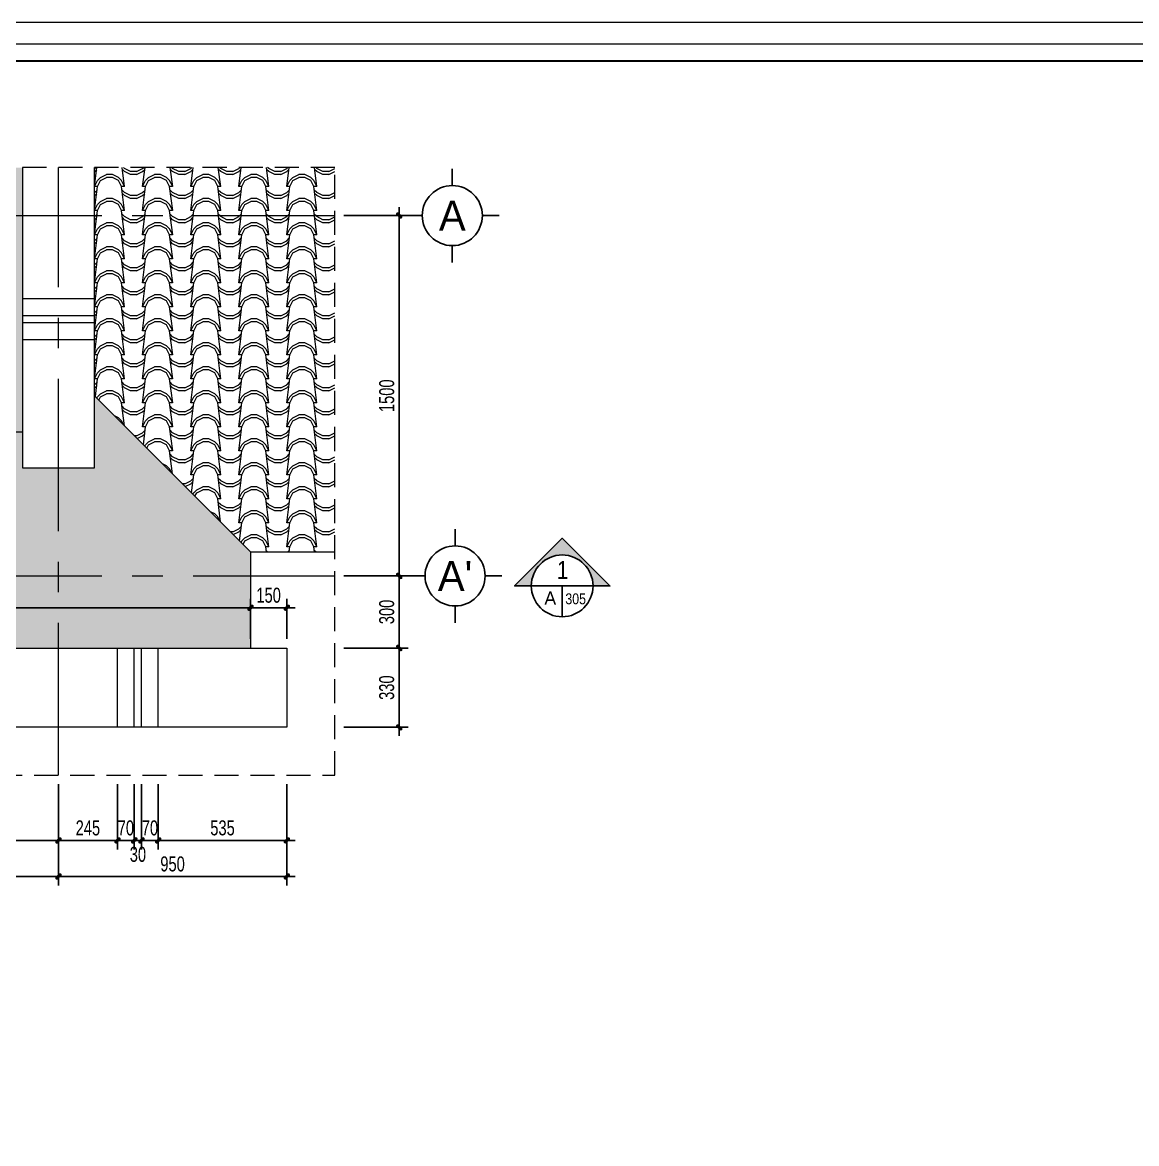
# Model space of a CAD drawing. Header units: inches. Extents: x 88947 to 296847, y 35049 to 161062.
# Drawn here: x 245313 to 249952, y 135393 to 140060 of the extents above; entities that cross this region are included whole.
import ezdxf
from ezdxf.enums import TextEntityAlignment as Align
from ezdxf.xclip import XClip

# ---------------------------------------------------------------- set-up
doc = ezdxf.new("R2010")
doc.units = ezdxf.units.IN
doc.header["$MEASUREMENT"] = 0
doc.header["$XCLIPFRAME"] = 0
doc.header["$PDMODE"] = 1
for name, pattern in [('ACAD_ISO03W100', [30, 12, -18]), ('CENTER', [50.8, 31.75, -6.35, 6.35, -6.35]), ('DASHED', [0.75, 0.5, -0.25])]:
    doc.linetypes.add(name, pattern=pattern)
for name, color, linetype, lineweight in [('A-Dims', 145, 'Continuous', 25), ('A-Text', 30, 'Continuous', 9), ('A-Wall', 2, 'Continuous', 35), ('DIM', 7, 'Continuous', 25), ('GHICHU', 40, 'Continuous', 18), ('HACTH', 8, 'Continuous', 5), ('KHUNG 2', 144, 'Continuous', 18), ('KY HIEU', 4, 'Continuous', 25), ('NETMANH', 192, 'Continuous', 18), ('THAY', 3, 'Continuous', 18), ('TRUC', 252, 'ACAD_ISO03W100', 13)]:
    doc.layers.add(name, color=color, linetype=linetype, lineweight=lineweight)
doc.layers.add('text', color=2, linetype='Continuous')
doc.styles.add('AVO-B', font='VAVOB.TTF')
doc.styles.add('DDCo-B-Helve-condense', font='VHELVCB.TTF')
doc.styles.add('FRANKO', font='VFRANKO.TTF')
doc.styles.add('VHELVEN', font='VHELVEN.TTF')
doc.styles.add('VNI-HELVE-CONDENSE', font='VNARIAL.TTF', dxfattribs={"width": 0.7})
doc.dimstyles.new('TAS-50', dxfattribs={"dimscale": 25, "dimtxt": 2.5, "dimasz": 0.7, "dimexe": 1.5, "dimexo": 1.5, "dimgap": 0.8, "dimtad": 1, "dimdec": 0, "dimzin": 3, "dimdsep": 46, "dimtxsty": 'VNI-HELVE-CONDENSE', "dimblk": 'TICK', "dimcen": 2.5, "dimclrt": 71, "dimazin": 2, "dimtfac": 0.75, "dimtdec": 0, "dimtix": 1, "dimtmove": 2, "dimatfit": 2, "dimldrblk": 'TICK123', "dimfxl": 1.5, "dimtolj": 1, "dimtzin": 0, "dimarcsym": 0})

# ---------------------------------------------------------------- blocks, each defined once
blk = doc.blocks.new('A$C20782791')
at = {"layer": 'THAY'}
for points in [[(534.5, -330), (534.5, 0)], [(604.6, -330), (604.6, 0)], [(634.7, -330), (634.7, 0)], [(704.7, -330), (704.7, 0)]]:
    blk.add_lwpolyline(points, dxfattribs=at)
blk = doc.blocks.new('khung ten')
at = {"layer": 'A-Wall', "ltscale": 0.7}
blk.add_lwpolyline([(267204, -219099), (305804, -219099), (305804, -190799), (267204, -190799)], close=True, dxfattribs=at)
at = {"layer": 'KHUNG 2', "ltscale": 0.7}
blk.add_lwpolyline([(267004, -219299), (306004, -219299), (306004, -190599), (267004, -190599)], close=True, dxfattribs=at)
at = {"layer": 'NETMANH', "ltscale": 0.7}
blk.add_lwpolyline([(265004, -220042), (307004, -220042), (307004, -190342), (265004, -190342)], close=True, dxfattribs=at)
blk = doc.blocks.new('TICK')
at = {"layer": 'A-Dims', "color": 1}
for p, q in [((-2, 0), (2, 0)), ((0, 1.5), (0, -1.5))]:
    blk.add_line(p, q, dxfattribs=at)
at = {"layer": 'A-Dims', "color": 1, "const_width": 0.788}
blk.add_lwpolyline([(-0.33, -0.35), (0.38, 0.38)], dxfattribs=at)
at = {"layer": 'A-Dims', "color": 1, "const_width": 0.394}
for points in [[(0.24, 0.52, -0.414214), (0.52, 0.52, -1)], [(0.52, 0.52, -0.414214), (0.52, 0.24, -1)], [(-0.47, -0.21, 0.414214), (-0.47, -0.49, 1)], [(-0.47, -0.49, 0.414214), (-0.19, -0.49, 1)]]:
    blk.add_lwpolyline(points, format="xyb", dxfattribs=at)
blk = doc.blocks.new('*D2900')
at = {"layer": 'Defpoints', "color": 0}
for p in [(246263.1, 137623.3), (242763.1, 137455.8), (246263.1, 137455.8)]:
    blk.add_point(p, dxfattribs=at)
at = {"layer": 'DIM', "color": 0, "lineweight": -2}
for p, q in [((242763.1, 137493.3), (242763.1, 137660.8)), ((246263.1, 137493.3), (246263.1, 137660.8)), ((242780.6, 137623.3), (246245.6, 137623.3))]:
    blk.add_line(p, q, dxfattribs=at)
at = {"layer": 'DIM', "color": 0, "lineweight": -2, "xscale": 17.5, "yscale": 17.5, "zscale": 17.5, "rotation": 180}
blk.add_blockref('TICK', (242763.1, 137623.3), dxfattribs=at)
at = {"layer": 'DIM', "color": 0, "lineweight": -2, "xscale": 17.5, "yscale": 17.5, "zscale": 17.5}
blk.add_blockref('TICK', (246263.1, 137623.3), dxfattribs=at)
at = {"layer": 'DIM', "color": 71, "insert": (244513.1, 137675.2), "char_height": 62.5, "attachment_point": 5, "style": 'VNI-HELVE-CONDENSE'}
blk.add_mtext('\\A1;3500', dxfattribs=at)
blk = doc.blocks.new('TICK123')
at = {"layer": 'A-Dims', "color": 1}
blk.add_lwpolyline([(0.05, 0, 0, 0.84, 0), (-2.11, 0, 8.4, 8.4, 0)], format="xyseb", dxfattribs=at)
blk = doc.blocks.new('*D2901')
at = {"layer": 'Defpoints', "color": 0}
for p in [(246413.6, 137623.3), (246263.1, 137455.8), (246413.6, 137455.8)]:
    blk.add_point(p, dxfattribs=at)
at = {"layer": 'DIM', "color": 0, "lineweight": -2}
for p, q in [((246263.1, 137493.3), (246263.1, 137660.8)), ((246413.6, 137493.3), (246413.6, 137660.8)), ((246280.6, 137623.3), (246396.1, 137623.3))]:
    blk.add_line(p, q, dxfattribs=at)
at = {"layer": 'DIM', "color": 0, "lineweight": -2, "xscale": 17.5, "yscale": 17.5, "zscale": 17.5, "rotation": 180}
blk.add_blockref('TICK', (246263.1, 137623.3), dxfattribs=at)
at = {"layer": 'DIM', "color": 0, "lineweight": -2, "xscale": 17.5, "yscale": 17.5, "zscale": 17.5}
blk.add_blockref('TICK', (246413.6, 137623.3), dxfattribs=at)
at = {"layer": 'DIM', "color": 71, "insert": (246338.3, 137675.2), "char_height": 62.5, "attachment_point": 5, "style": 'VNI-HELVE-CONDENSE'}
blk.add_mtext('\\A1;150', dxfattribs=at)
blk = doc.blocks.new('*D2684')
at = {"layer": 'Defpoints', "color": 0}
for p in [(245708.9, 136925.8), (245778.9, 136925.8), (245778.9, 136654.8)]:
    blk.add_point(p, dxfattribs=at)
at = {"layer": 'DIM', "color": 0, "lineweight": -2}
for p, q in [((245708.9, 136888.3), (245708.9, 136617.3)), ((245778.9, 136888.3), (245778.9, 136617.3)), ((245691.4, 136654.8), (245673.9, 136654.8)), ((245708.9, 136654.8), (245778.9, 136654.8)), ((245796.4, 136654.8), (245813.9, 136654.8))]:
    blk.add_line(p, q, dxfattribs=at)
at = {"layer": 'DIM', "color": 0, "lineweight": -2, "xscale": 17.5, "yscale": 17.5, "zscale": 17.5}
blk.add_blockref('TICK', (245708.9, 136654.8), dxfattribs=at)
at = {"layer": 'DIM', "color": 0, "lineweight": -2, "xscale": 17.5, "yscale": 17.5, "zscale": 17.5, "rotation": 180}
blk.add_blockref('TICK', (245778.9, 136654.8), dxfattribs=at)
at = {"layer": 'DIM', "color": 71, "insert": (245743.9, 136706.6), "char_height": 62.5, "attachment_point": 5, "style": 'VNI-HELVE-CONDENSE'}
blk.add_mtext('\\A1;70', dxfattribs=at)
blk = doc.blocks.new('*D2685')
at = {"layer": 'Defpoints', "color": 0}
for p in [(245809, 136925.8), (245879, 136925.8), (245879, 136654.8)]:
    blk.add_point(p, dxfattribs=at)
at = {"layer": 'DIM', "color": 0, "lineweight": -2}
for p, q in [((245809, 136888.3), (245809, 136617.3)), ((245879, 136888.3), (245879, 136617.3)), ((245791.5, 136654.8), (245774, 136654.8)), ((245809, 136654.8), (245879, 136654.8)), ((245896.5, 136654.8), (245914, 136654.8))]:
    blk.add_line(p, q, dxfattribs=at)
at = {"layer": 'DIM', "color": 0, "lineweight": -2, "xscale": 17.5, "yscale": 17.5, "zscale": 17.5}
blk.add_blockref('TICK', (245809, 136654.8), dxfattribs=at)
at = {"layer": 'DIM', "color": 0, "lineweight": -2, "xscale": 17.5, "yscale": 17.5, "zscale": 17.5, "rotation": 180}
blk.add_blockref('TICK', (245879, 136654.8), dxfattribs=at)
at = {"layer": 'DIM', "color": 71, "insert": (245844, 136706.6), "char_height": 62.5, "attachment_point": 5, "style": 'VNI-HELVE-CONDENSE'}
blk.add_mtext('\\A1;70', dxfattribs=at)
blk = doc.blocks.new('*D2686')
at = {"layer": 'Defpoints', "color": 0}
for p in [(245879, 136925.8), (246413.6, 136925.8), (246413.6, 136654.8)]:
    blk.add_point(p, dxfattribs=at)
at = {"layer": 'DIM', "color": 0, "lineweight": -2}
for p, q in [((245879, 136888.3), (245879, 136617.3)), ((246413.6, 136888.3), (246413.6, 136617.3)), ((245896.5, 136654.8), (246396.1, 136654.8))]:
    blk.add_line(p, q, dxfattribs=at)
at = {"layer": 'DIM', "color": 0, "lineweight": -2, "xscale": 17.5, "yscale": 17.5, "zscale": 17.5, "rotation": 180}
blk.add_blockref('TICK', (245879, 136654.8), dxfattribs=at)
at = {"layer": 'DIM', "color": 0, "lineweight": -2, "xscale": 17.5, "yscale": 17.5, "zscale": 17.5}
blk.add_blockref('TICK', (246413.6, 136654.8), dxfattribs=at)
at = {"layer": 'DIM', "color": 71, "insert": (246146.3, 136706.7), "char_height": 62.5, "attachment_point": 5, "style": 'VNI-HELVE-CONDENSE'}
blk.add_mtext('\\A1;535', dxfattribs=at)
blk = doc.blocks.new('*D2689')
at = {"layer": 'Defpoints', "color": 0}
for p in [(244063.1, 136925.8), (245463.1, 136925.8), (244063.1, 136654.8)]:
    blk.add_point(p, dxfattribs=at)
at = {"layer": 'DIM', "color": 0, "lineweight": -2}
for p, q in [((244063.1, 136888.3), (244063.1, 136617.3)), ((245463.1, 136888.3), (245463.1, 136617.3)), ((245445.6, 136654.8), (244080.6, 136654.8))]:
    blk.add_line(p, q, dxfattribs=at)
at = {"layer": 'DIM', "color": 0, "lineweight": -2, "xscale": 17.5, "yscale": 17.5, "zscale": 17.5, "rotation": 180}
blk.add_blockref('TICK', (244063.1, 136654.8), dxfattribs=at)
at = {"layer": 'DIM', "color": 0, "lineweight": -2, "xscale": 17.5, "yscale": 17.5, "zscale": 17.5}
blk.add_blockref('TICK', (245463.1, 136654.8), dxfattribs=at)
at = {"layer": 'DIM', "color": 71, "insert": (244763.1, 136706.6), "char_height": 62.5, "attachment_point": 5, "style": 'VNI-HELVE-CONDENSE'}
blk.add_mtext('\\A1;1400', dxfattribs=at)
blk = doc.blocks.new('*D2690')
at = {"layer": 'Defpoints', "color": 0}
for p in [(245463.1, 136925.8), (245708.4, 136925.8), (245708.4, 136654.8)]:
    blk.add_point(p, dxfattribs=at)
at = {"layer": 'DIM', "color": 0, "lineweight": -2}
for p, q in [((245463.1, 136888.3), (245463.1, 136617.3)), ((245708.4, 136888.3), (245708.4, 136617.3)), ((245480.6, 136654.8), (245690.9, 136654.8))]:
    blk.add_line(p, q, dxfattribs=at)
at = {"layer": 'DIM', "color": 0, "lineweight": -2, "xscale": 17.5, "yscale": 17.5, "zscale": 17.5, "rotation": 180}
blk.add_blockref('TICK', (245463.1, 136654.8), dxfattribs=at)
at = {"layer": 'DIM', "color": 0, "lineweight": -2, "xscale": 17.5, "yscale": 17.5, "zscale": 17.5}
blk.add_blockref('TICK', (245708.4, 136654.8), dxfattribs=at)
at = {"layer": 'DIM', "color": 71, "insert": (245585.7, 136706.6), "char_height": 62.5, "attachment_point": 5, "style": 'VNI-HELVE-CONDENSE'}
blk.add_mtext('\\A1;245', dxfattribs=at)
blk = doc.blocks.new('*D2691')
at = {"layer": 'Defpoints', "color": 0}
for p in [(245708.9, 136925.8), (245778.9, 136925.8), (245778.9, 136654.8)]:
    blk.add_point(p, dxfattribs=at)
at = {"layer": 'DIM', "color": 0, "lineweight": -2}
for p, q in [((245708.9, 136888.3), (245708.9, 136617.3)), ((245778.9, 136888.3), (245778.9, 136617.3)), ((245691.4, 136654.8), (245673.9, 136654.8)), ((245708.9, 136654.8), (245778.9, 136654.8)), ((245796.4, 136654.8), (245813.9, 136654.8))]:
    blk.add_line(p, q, dxfattribs=at)
at = {"layer": 'DIM', "color": 0, "lineweight": -2, "xscale": 17.5, "yscale": 17.5, "zscale": 17.5}
blk.add_blockref('TICK', (245708.9, 136654.8), dxfattribs=at)
at = {"layer": 'DIM', "color": 0, "lineweight": -2, "xscale": 17.5, "yscale": 17.5, "zscale": 17.5, "rotation": 180}
blk.add_blockref('TICK', (245778.9, 136654.8), dxfattribs=at)
at = {"layer": 'DIM', "color": 71, "insert": (245743.9, 136706.6), "char_height": 62.5, "attachment_point": 5, "style": 'VNI-HELVE-CONDENSE'}
blk.add_mtext('\\A1;70', dxfattribs=at)
blk = doc.blocks.new('*D2692')
at = {"layer": 'Defpoints', "color": 0}
for p in [(245778.9, 136925.8), (245809, 136925.8), (245809, 136654.8)]:
    blk.add_point(p, dxfattribs=at)
at = {"layer": 'DIM', "color": 0, "lineweight": -2}
for p, q in [((245778.9, 136888.3), (245778.9, 136617.3)), ((245809, 136888.3), (245809, 136617.3)), ((245761.4, 136654.8), (245743.9, 136654.8)), ((245778.9, 136654.8), (245809, 136654.8)), ((245826.5, 136654.8), (245844, 136654.8))]:
    blk.add_line(p, q, dxfattribs=at)
at = {"layer": 'DIM', "color": 0, "lineweight": -2, "xscale": 17.5, "yscale": 17.5, "zscale": 17.5}
blk.add_blockref('TICK', (245778.9, 136654.8), dxfattribs=at)
at = {"layer": 'DIM', "color": 0, "lineweight": -2, "xscale": 17.5, "yscale": 17.5, "zscale": 17.5, "rotation": 180}
blk.add_blockref('TICK', (245809, 136654.8), dxfattribs=at)
at = {"layer": 'DIM', "color": 71, "insert": (245794, 136596.5), "char_height": 62.5, "attachment_point": 5, "style": 'VNI-HELVE-CONDENSE'}
blk.add_mtext('\\A1;30', dxfattribs=at)
blk = doc.blocks.new('*D2693')
at = {"layer": 'Defpoints', "color": 0}
for p in [(245809, 136925.8), (245879, 136925.8), (245879, 136654.8)]:
    blk.add_point(p, dxfattribs=at)
at = {"layer": 'DIM', "color": 0, "lineweight": -2}
for p, q in [((245809, 136888.3), (245809, 136617.3)), ((245879, 136888.3), (245879, 136617.3)), ((245791.5, 136654.8), (245774, 136654.8)), ((245809, 136654.8), (245879, 136654.8)), ((245896.5, 136654.8), (245914, 136654.8))]:
    blk.add_line(p, q, dxfattribs=at)
at = {"layer": 'DIM', "color": 0, "lineweight": -2, "xscale": 17.5, "yscale": 17.5, "zscale": 17.5}
blk.add_blockref('TICK', (245809, 136654.8), dxfattribs=at)
at = {"layer": 'DIM', "color": 0, "lineweight": -2, "xscale": 17.5, "yscale": 17.5, "zscale": 17.5, "rotation": 180}
blk.add_blockref('TICK', (245879, 136654.8), dxfattribs=at)
at = {"layer": 'DIM', "color": 71, "insert": (245844, 136706.6), "char_height": 62.5, "attachment_point": 5, "style": 'VNI-HELVE-CONDENSE'}
blk.add_mtext('\\A1;70', dxfattribs=at)
blk = doc.blocks.new('*D2694')
at = {"layer": 'Defpoints', "color": 0}
for p in [(245879, 136925.8), (246413.6, 136925.8), (246413.6, 136654.8)]:
    blk.add_point(p, dxfattribs=at)
at = {"layer": 'DIM', "color": 0, "lineweight": -2}
for p, q in [((245879, 136888.3), (245879, 136617.3)), ((246413.6, 136888.3), (246413.6, 136617.3)), ((245896.5, 136654.8), (246396.1, 136654.8))]:
    blk.add_line(p, q, dxfattribs=at)
at = {"layer": 'DIM', "color": 0, "lineweight": -2, "xscale": 17.5, "yscale": 17.5, "zscale": 17.5, "rotation": 180}
blk.add_blockref('TICK', (245879, 136654.8), dxfattribs=at)
at = {"layer": 'DIM', "color": 0, "lineweight": -2, "xscale": 17.5, "yscale": 17.5, "zscale": 17.5}
blk.add_blockref('TICK', (246413.6, 136654.8), dxfattribs=at)
at = {"layer": 'DIM', "color": 71, "insert": (246146.3, 136706.7), "char_height": 62.5, "attachment_point": 5, "style": 'VNI-HELVE-CONDENSE'}
blk.add_mtext('\\A1;535', dxfattribs=at)
blk = doc.blocks.new('*D2695')
at = {"layer": 'Defpoints', "color": 0}
for p in [(244063.1, 136925.8), (245463.1, 136925.8), (244063.1, 136504.8)]:
    blk.add_point(p, dxfattribs=at)
at = {"layer": 'DIM', "color": 0, "lineweight": -2}
for p, q in [((244063.1, 136888.3), (244063.1, 136467.3)), ((245463.1, 136888.3), (245463.1, 136467.3)), ((245445.6, 136504.8), (244080.6, 136504.8))]:
    blk.add_line(p, q, dxfattribs=at)
at = {"layer": 'DIM', "color": 0, "lineweight": -2, "xscale": 17.5, "yscale": 17.5, "zscale": 17.5, "rotation": 180}
blk.add_blockref('TICK', (244063.1, 136504.8), dxfattribs=at)
at = {"layer": 'DIM', "color": 0, "lineweight": -2, "xscale": 17.5, "yscale": 17.5, "zscale": 17.5}
blk.add_blockref('TICK', (245463.1, 136504.8), dxfattribs=at)
at = {"layer": 'DIM', "color": 71, "insert": (244763.1, 136556.6), "char_height": 62.5, "attachment_point": 5, "style": 'VNI-HELVE-CONDENSE'}
blk.add_mtext('\\A1;1400', dxfattribs=at)
blk = doc.blocks.new('*D2696')
at = {"layer": 'Defpoints', "color": 0}
for p in [(245463.1, 136925.8), (246413.6, 136925.8), (246413.6, 136504.8)]:
    blk.add_point(p, dxfattribs=at)
at = {"layer": 'DIM', "color": 0, "lineweight": -2}
for p, q in [((245463.1, 136888.3), (245463.1, 136467.3)), ((246413.6, 136888.3), (246413.6, 136467.3)), ((245480.6, 136504.8), (246396.1, 136504.8))]:
    blk.add_line(p, q, dxfattribs=at)
at = {"layer": 'DIM', "color": 0, "lineweight": -2, "xscale": 17.5, "yscale": 17.5, "zscale": 17.5, "rotation": 180}
blk.add_blockref('TICK', (245463.1, 136504.8), dxfattribs=at)
at = {"layer": 'DIM', "color": 0, "lineweight": -2, "xscale": 17.5, "yscale": 17.5, "zscale": 17.5}
blk.add_blockref('TICK', (246413.6, 136504.8), dxfattribs=at)
at = {"layer": 'DIM', "color": 71, "insert": (245938.3, 136556.6), "char_height": 62.5, "attachment_point": 5, "style": 'VNI-HELVE-CONDENSE'}
blk.add_mtext('\\A1;950', dxfattribs=at)
blk = doc.blocks.new('TRUCCOT')
for p, q in [((0, -140), (0, 0)), ((-250, -390), (-390, -390)), ((250, -390), (390, -390)), ((0, -640), (0, -780))]:
    blk.add_line(p, q)
blk.add_circle((0, -390), 250)
at = {"layer": 'GHICHU', "style": 'VHELVEN'}
blk.add_attdef('TRUC', text='', height=280, dxfattribs=at).set_placement((0, -390), align=Align.MIDDLE_CENTER)
blk = doc.blocks.new('*D2721')
at = {"layer": 'Defpoints', "color": 0}
for p in [(246613.6, 137455.8), (246882.1, 137455.8), (246613.6, 137125.8)]:
    blk.add_point(p, dxfattribs=at)
at = {"layer": 'DIM', "color": 0, "lineweight": -2}
for p, q in [((246651.1, 137455.8), (246919.6, 137455.8)), ((246882.1, 137143.3), (246882.1, 137438.3)), ((246651.1, 137125.8), (246919.6, 137125.8))]:
    blk.add_line(p, q, dxfattribs=at)
at = {"layer": 'DIM', "color": 0, "lineweight": -2, "xscale": 17.5, "yscale": 17.5, "zscale": 17.5}
for p, rotation in [((246882.1, 137455.8), 90), ((246882.1, 137125.8), 270)]:
    blk.add_blockref('TICK', p, dxfattribs=dict(at, rotation=rotation))
at = {"layer": 'DIM', "color": 71, "insert": (246830.1, 137290.8), "char_height": 62.5, "attachment_point": 5, "rotation": 90, "style": 'VNI-HELVE-CONDENSE'}
blk.add_mtext('\\A1;330', dxfattribs=at)
blk = doc.blocks.new('*D2722')
at = {"layer": 'Defpoints', "color": 0}
for p in [(246613.6, 137755.8), (246882.1, 137755.8), (246613.6, 137455.8)]:
    blk.add_point(p, dxfattribs=at)
at = {"layer": 'DIM', "color": 0, "lineweight": -2}
for p, q in [((246651.1, 137755.8), (246919.6, 137755.8)), ((246882.1, 137473.3), (246882.1, 137738.3)), ((246651.1, 137455.8), (246919.6, 137455.8))]:
    blk.add_line(p, q, dxfattribs=at)
at = {"layer": 'DIM', "color": 0, "lineweight": -2, "xscale": 17.5, "yscale": 17.5, "zscale": 17.5}
for p, rotation in [((246882.1, 137755.8), 90), ((246882.1, 137455.8), 270)]:
    blk.add_blockref('TICK', p, dxfattribs=dict(at, rotation=rotation))
at = {"layer": 'DIM', "color": 71, "insert": (246830.1, 137605.8), "char_height": 62.5, "attachment_point": 5, "rotation": 90, "style": 'VNI-HELVE-CONDENSE'}
blk.add_mtext('\\A1;300', dxfattribs=at)
blk = doc.blocks.new('*D2723')
at = {"layer": 'Defpoints', "color": 0}
for p in [(246613.6, 139255.8), (246882.1, 139255.8), (246613.6, 137755.8)]:
    blk.add_point(p, dxfattribs=at)
at = {"layer": 'DIM', "color": 0, "lineweight": -2}
for p, q in [((246651.1, 139255.8), (246919.6, 139255.8)), ((246882.1, 137773.3), (246882.1, 139238.3)), ((246651.1, 137755.8), (246919.6, 137755.8))]:
    blk.add_line(p, q, dxfattribs=at)
at = {"layer": 'DIM', "color": 0, "lineweight": -2, "xscale": 17.5, "yscale": 17.5, "zscale": 17.5}
for p, rotation in [((246882.1, 139255.8), 90), ((246882.1, 137755.8), 270)]:
    blk.add_blockref('TICK', p, dxfattribs=dict(at, rotation=rotation))
at = {"layer": 'DIM', "color": 71, "insert": (246830.2, 138505.8), "char_height": 62.5, "attachment_point": 5, "rotation": 90, "style": 'VNI-HELVE-CONDENSE'}
blk.add_mtext('\\A1;1500', dxfattribs=at)

msp = doc.modelspace()

# ---------------------------------------------------------------- hatches: boundary and pattern name
at = {"layer": 'HACTH'}
h = msp.add_hatch(dxfattribs=at)
h.set_pattern_fill('TILE_02', color=256, scale=100, style=0, pattern_type=2)
h.set_pattern_definition([(0, (236987.56, 228699.74), (200, 100), [25, -175]), (0, (236987.56, 228712.24), (200, 100), [25, -75]), (0, (237087.56, 228724.74), (200, 100), [25, -175]), (0, (236937.56, 228662.24), (200, 100), [12.5, -100, 12.5, -75]), (45, (236950.06, 228687.24), (0, 100.00003), [17.6777, -265.165]), (45, (236937.56, 228724.74), (0, 100.00003), [12.63, -270.2127]), (45, (236937.56, 228737.24), (0, 100.00003), [15.15, -267.6927]), (135, (237062.56, 228737.24), (0, 100.00003), [15.15, -267.6927]), (135, (237062.56, 228724.74), (0, 100.00003), [12.63, -270.2127]), (135, (237050.06, 228687.24), (0, 100.00003), [17.6777, -265.165]), (26.56505, (236962.56, 228687.24), (4.5e-05, 100), [27.9509, -195.6559]), (26.56505, (236962.56, 228699.74), (4.5e-05, 100), [27.9509, -195.6559]), (26.56505, (236912.56, 228712.24), (4.5e-05, 100), [27.9509, -195.6559]), (26.56505, (236912.56, 228724.74), (4.5e-05, 100), [27.9509, -195.6559]), (63.43495, (236937.562, 228662.24), (-4.5e-05, 100), [27.9509, -419.2627]), (63.43495, (236950.062, 228662.24), (-4.5e-05, 100), [27.9509, -419.2627]), (116.56505, (237050.062, 228662.24), (4.5e-05, 100), [27.9509, -419.2627]), (116.56505, (237062.562, 228662.24), (4.5e-05, 100), [27.9509, -419.2627]), (153.43495, (237037.56, 228687.24), (-4.5e-05, 100), [27.9509, -195.6559]), (153.43495, (237037.56, 228699.74), (-4.5e-05, 100), [27.9509, -195.6559]), (153.43495, (237087.56, 228712.24), (-4.5e-05, 100), [27.9509, -195.6559]), (153.43495, (237087.56, 228724.74), (-4.5e-05, 100), [27.9509, -195.6559]), (82.874984, (236937.562, 228662.241), (-2.54e-05, 100.0000155), [100.7782, -1511.6733]), (97.125016, (237062.562, 228662.241), (2.54e-05, 100.0000155), [100.7782, -1511.6733])])
h.paths.add_polyline_path([(240213.1, 138355.8), (241563.1, 138355.8), (241563.1, 139255.8), (240213.1, 139255.8)])
h.paths.add_polyline_path([(243963.1, 138355.8), (245313.1, 138355.8), (245313.1, 139255.8), (243963.1, 139255.8)])
h.paths.add_polyline_path([(241563.1, 138355.8), (241957.1, 138355.8), (242763.1, 139161.8), (243569.1, 138355.8), (243963.1, 138355.8), (243963.1, 139255.8), (241563.1, 139255.8)])
h.paths.add_polyline_path([(245313.1, 139455.8), (243963.1, 139455.8), (243963.1, 139255.8), (245313.1, 139255.8)])
h.paths.add_polyline_path([(243963.1, 139455.8), (241563.1, 139455.8), (241563.1, 139255.8), (243963.1, 139255.8)])
h.paths.add_polyline_path([(241563.1, 139455.8), (240213.1, 139455.8), (240213.1, 139255.8), (241563.1, 139255.8)])
h = msp.add_hatch(dxfattribs=at)
h.set_pattern_fill('TILE_02', color=256, scale=100, style=0, pattern_type=2)
h.set_pattern_definition([(180, (248488.62, 138313.76), (-200, 100), [25, -175]), (180, (248488.62, 138326.26), (-200, 100), [25, -75]), (180, (248388.62, 138338.76), (-200, 100), [25, -175]), (180, (248538.62, 138276.26), (-200, 100), [12.5, -100, 12.5, -75]), (135, (248526.12, 138301.26), (0, 100), [17.6777, -265.165]), (135, (248538.62, 138338.76), (0, 100), [12.63, -270.2127]), (135, (248538.62, 138351.26), (0, 100), [15.15, -267.6927]), (45, (248413.62, 138351.26), (0, 100), [15.15, -267.693]), (45, (248413.62, 138338.76), (0, 100), [12.63, -270.213]), (45, (248426.12, 138301.26), (0, 100), [17.678, -265.165]), (153.435, (248513.62, 138301.26), (-5e-05, 100), [27.951, -195.656]), (153.435, (248513.62, 138313.76), (-5e-05, 100), [27.951, -195.656]), (153.435, (248563.62, 138326.26), (-5e-05, 100), [27.951, -195.656]), (153.435, (248563.62, 138338.76), (-5e-05, 100), [27.951, -195.656]), (116.565, (248538.62, 138276.263), (5e-05, 100), [27.951, -419.2627]), (116.565, (248526.12, 138276.263), (5e-05, 100), [27.951, -419.2627]), (63.435, (248426.12, 138276.263), (-5e-05, 100), [27.951, -419.2627]), (63.435, (248413.62, 138276.263), (-5e-05, 100), [27.951, -419.2627]), (26.565, (248438.62, 138301.26), (5e-05, 100), [27.951, -195.656]), (26.565, (248438.62, 138313.76), (5e-05, 100), [27.951, -195.656]), (26.565, (248388.62, 138326.26), (5e-05, 100), [27.951, -195.656]), (26.565, (248388.62, 138338.76), (5e-05, 100), [27.951, -195.656]), (97.125, (248538.621, 138276.263), (2.5e-05, 100.000016), [100.778, -1511.6733]), (82.875, (248413.621, 138276.263), (-2.5e-05, 100.000016), [100.778, -1511.6733])])
h.paths.add_polyline_path([(246613.6, 137855.8), (246613.6, 139255.8), (245613.1, 139255.8), (245613.1, 138505.9), (246263.1, 137855.8)])
h.paths.add_polyline_path([(246613.6, 139455.8), (245613.1, 139455.8), (245613.1, 139255.8), (246613.6, 139255.8)])
h = msp.add_hatch(dxfattribs=at)
h.set_pattern_fill('TILE_02', color=256, scale=100, angle=90, style=0, pattern_type=2)
h.set_pattern_definition([(90, (238805.15, 137630.31), (-100, 200), [25, -175]), (90, (238792.65, 137630.31), (-100, 200), [25, -75]), (90, (238780.15, 137730.31), (-100, 200), [25, -175]), (90, (238842.65, 137580.31), (-100, 200), [12.5, -100, 12.5, -75]), (135, (238817.65, 137592.81), (-100, 6e-15), [17.6777, -265.165]), (135, (238780.15, 137580.31), (-100, 6e-15), [12.63, -270.2127]), (135, (238767.65, 137580.31), (-100, 6e-15), [15.15, -267.6927]), (225, (238767.65, 137705.31), (-100, 6e-15), [15.15, -267.6927]), (225, (238780.15, 137705.31), (-100, 6e-15), [12.63, -270.2127]), (225, (238817.65, 137692.81), (-100, 6e-15), [17.6777, -265.165]), (116.565, (238817.65, 137605.31), (-100, 5e-05), [27.951, -195.656]), (116.565, (238805.15, 137605.31), (-100, 5e-05), [27.951, -195.656]), (116.565, (238792.65, 137555.31), (-100, 5e-05), [27.951, -195.656]), (116.565, (238780.15, 137555.31), (-100, 5e-05), [27.951, -195.656]), (153.43495, (238842.65, 137580.307), (-100, -5e-05), [27.951, -419.2627]), (153.43495, (238842.65, 137592.807), (-100, -5e-05), [27.951, -419.2627]), (206.56505, (238842.65, 137692.807), (-100, 5e-05), [27.951, -419.2627]), (206.56505, (238842.65, 137705.307), (-100, 5e-05), [27.951, -419.2627]), (243.435, (238817.65, 137680.31), (-100, -5e-05), [27.951, -195.656]), (243.435, (238805.15, 137680.31), (-100, -5e-05), [27.951, -195.656]), (243.435, (238792.65, 137730.31), (-100, -5e-05), [27.951, -195.656]), (243.435, (238780.15, 137730.31), (-100, -5e-05), [27.951, -195.656]), (172.87498, (238842.648, 137580.307), (-100.000016, -2.5e-05), [100.7782, -1511.6733]), (187.12502, (238842.648, 137705.307), (-100.000016, 2.5e-05), [100.7782, -1511.6733])])
h.paths.add_polyline_path([(242858.7, 139066.2), (243569.1, 138355.8), (244063.1, 138355.8), (244063.1, 137755.8), (242858.7, 137755.8)])
h.paths.add_polyline_path([(242858.7, 137755.8), (244063.1, 137755.8), (244063.1, 137455.8), (242858.7, 137455.8)])
h.paths.add_polyline_path([(244063.1, 138355.8), (245313.1, 138355.8), (245313.1, 138205.8), (245463.1, 138205.8), (245463.1, 137755.8), (244063.1, 137755.8)])
h.paths.add_polyline_path([(244063.1, 137755.8), (245463.1, 137755.8), (245463.1, 137455.8), (244063.1, 137455.8)])
h.paths.add_polyline_path([(245463.1, 138205.8), (245613.1, 138205.8), (245613.1, 138505.9), (246263.1, 137855.8), (246263.1, 137755.8), (245463.1, 137755.8)])
h.paths.add_polyline_path([(245463.1, 137755.8), (246263.1, 137755.8), (246263.1, 137455.8), (245463.1, 137455.8)])
at = {"layer": 'KY HIEU'}
msp.add_hatch(color=256, dxfattribs=at).paths.add_polyline_path([(247560.5, 137912.9), (247362.1, 137714.5), (247432.1, 137714.5, -1), (247689, 137714.5), (247759, 137714.5)])

# ---------------------------------------------------------------- linework, layer by layer
at = {"layer": 'KHUNG 2', "linetype": 'DASHED', "ltscale": 200}
msp.add_lwpolyline([(238912.6, 136925.8), (246613.6, 136925.8), (246613.6, 139455.8), (238912.6, 139455.8)], close=True, dxfattribs=at)
at = {"layer": 'text', "color": 2, "linetype": 'Continuous'}
msp.add_line((247689, 137714.5), (247432.1, 137714.5), dxfattribs=at)
for points in [[(247689, 137714.5), (247759, 137714.5), (247560.5, 137912.9), (247362.1, 137714.5), (247432.1, 137714.5)], [(247560.5, 137586), (247560.5, 137714.5)]]:
    msp.add_lwpolyline(points, dxfattribs=at)
msp.add_circle((247560.5, 137714.5), 128.5, dxfattribs=at)
at = {"layer": 'THAY'}
for points in [[(245313.1, 139455.8), (245313.1, 138205.8), (245613.1, 138205.8), (245613.1, 139455.8)], [(245613.1, 138505.9), (246263.1, 137855.8)], [(244863.1, 138355.8), (244863.1, 138355.8), (245313.1, 138355.8)], [(246263.1, 137855.8), (246613.6, 137855.8)], [(246263.1, 137855.8), (246613.6, 137855.8)], [(246263.1, 137855.8), (246263.1, 137455.8)], [(245708.9, 137125.8), (245708.9, 137455.8)], [(245778.9, 137125.8), (245778.9, 137455.8)], [(245809, 137125.8), (245809, 137455.8)], [(245879, 137125.8), (245879, 137455.8)]]:
    msp.add_lwpolyline(points, dxfattribs=at)
msp.add_lwpolyline([(239112.6, 137455.8), (246413.6, 137455.8), (246413.6, 137125.8), (239112.6, 137125.8)], close=True, dxfattribs=at)
at = {"layer": 'TRUC', "linetype": 'CENTER', "ltscale": 20}
for points in [[(245463.1, 136925.8), (245463.1, 139455.8)], [(238912.6, 139255.8), (246613.6, 139255.8)], [(238912.6, 137755.8), (246613.6, 137755.8)]]:
    msp.add_lwpolyline(points, dxfattribs=at)

# ---------------------------------------------------------------- block references
at = {"layer": 'A-Text', "xscale": 0.3535714285681024, "yscale": 0.3535714286845177, "zscale": 0.3535714286832132}
msp.add_blockref('khung ten', (143749.4, 207359.5), dxfattribs=at)
at = {"layer": 'DIM'}
ref = msp.add_blockref('TRUCCOT', (247103.1, 139450.8), dxfattribs=dict(at, xscale=0.5, yscale=0.5, zscale=0.5))
ref.add_attrib('TRUC', 'A', dxfattribs={"layer": 'GHICHU', "height": 125, "style": 'FRANKO'}).set_placement((247103.1, 139255.8), align=Align.MIDDLE_CENTER)
ref = msp.add_blockref('A$C20782791', (245613.1, 138205.8), dxfattribs=dict(at, xscale=-1, rotation=270))
XClip(ref).set_block_clipping_path([(364.5484553687, -300), (1241.9153532701, 121.2920722421)])
ref = msp.add_blockref('TRUCCOT', (247114.6, 137950.8), dxfattribs=dict(at, xscale=0.5, yscale=0.5, zscale=0.5))
ref.add_attrib('TRUC', "A'", dxfattribs={"layer": 'GHICHU', "height": 125, "style": 'FRANKO'}).set_placement((247114.6, 137755.8), align=Align.MIDDLE_CENTER)

# ---------------------------------------------------------------- texts
at = {"layer": 'text', "linetype": 'Continuous'}
for s, height, style, p in [('1', 75, 'DDCo-B-Helve-condense', (247562.5, 137743.4)), ('A', 55, 'AVO-B', (247511, 137636)), ('305', 45, 'DDCo-B-Helve-condense', (247616.7, 137638))]:
    msp.add_text(s, height=height, dxfattribs=dict(at, style=style)).set_placement(p, align=Align.CENTER)

# ---------------------------------------------------------------- dimensions: what is measured, and where the dimension line sits
at = {"layer": 'DIM'}
for base, p1, p2, angle, picture, middle in [((246882.1, 139255.8), (246613.6, 137755.8), (246613.6, 139255.8), 90, '*D2723', (246830.2, 138505.8)), ((246882.1, 137755.8), (246613.6, 137455.8), (246613.6, 137755.8), 90, '*D2722', (246830.1, 137605.8)), ((246882.1, 137455.8), (246613.6, 137125.8), (246613.6, 137455.8), 90, '*D2721', (246830.1, 137290.8)), ((244063.1, 136654.8), (245463.1, 136925.8), (244063.1, 136925.8), 180, '*D2689', (244763.1, 136706.6)), ((244063.1, 136504.8), (245463.1, 136925.8), (244063.1, 136925.8), 180, '*D2695', (244763.1, 136556.6)), ((245708.4, 136654.8), (245463.1, 136925.8), (245708.4, 136925.8), 180, '*D2690', (245585.7, 136706.6)), ((246413.565, 136504.7505), (245463.0917, 136925.8364), (246413.565, 136925.8364), 180, '*D2696', (245938.3283, 136556.64)), ((245778.9, 136654.8), (245708.9, 136925.8), (245778.9, 136925.8), 180, '*D2684', (245743.9, 136706.6)), ((245778.9, 136654.8), (245708.9, 136925.8), (245778.9, 136925.8), 180, '*D2691', (245743.9, 136706.6)), ((245879, 136654.8), (245809, 136925.8), (245879, 136925.8), 180, '*D2685', (245844, 136706.6)), ((245879, 136654.8), (245809, 136925.8), (245879, 136925.8), 180, '*D2693', (245844, 136706.6)), ((246413.6, 136654.8), (245879, 136925.8), (246413.6, 136925.8), 180, '*D2686', (246146.3, 136706.7)), ((246413.6, 136654.8), (245879, 136925.8), (246413.6, 136925.8), 180, '*D2694', (246146.3, 136706.7))]:
    dim = msp.add_linear_dim(base=base, p1=p1, p2=p2, angle=angle, dimstyle='TAS-50', dxfattribs=at)
    dim.commit()
    dim.dimension.update_dxf_attribs({"geometry": picture, "text_midpoint": middle})
for base, p1, p2, picture, middle in [((246263.1, 137623.3), (242763.1, 137455.8), (246263.1, 137455.8), '*D2900', (244513.1, 137675.2)), ((246413.565, 137623.2838), (246263.1079, 137455.8364), (246413.565, 137455.8364), '*D2901', (246338.3364, 137675.1733))]:
    dim = msp.add_linear_dim(base=base, p1=p1, p2=p2, dimstyle='TAS-50', dxfattribs=at)
    dim.commit()
    dim.dimension.update_dxf_attribs({"geometry": picture, "text_midpoint": middle})
dim = msp.add_linear_dim(base=(245809, 136654.8), p1=(245778.9, 136925.8), p2=(245809, 136925.8), angle=180, dimstyle='TAS-50', dxfattribs=at)
dim.commit()
dim.dimension.update_dxf_attribs({"geometry": '*D2692', "text_midpoint": (245794, 136596.5), "dimtype": 160})

doc.saveas('drawing.dxf')
